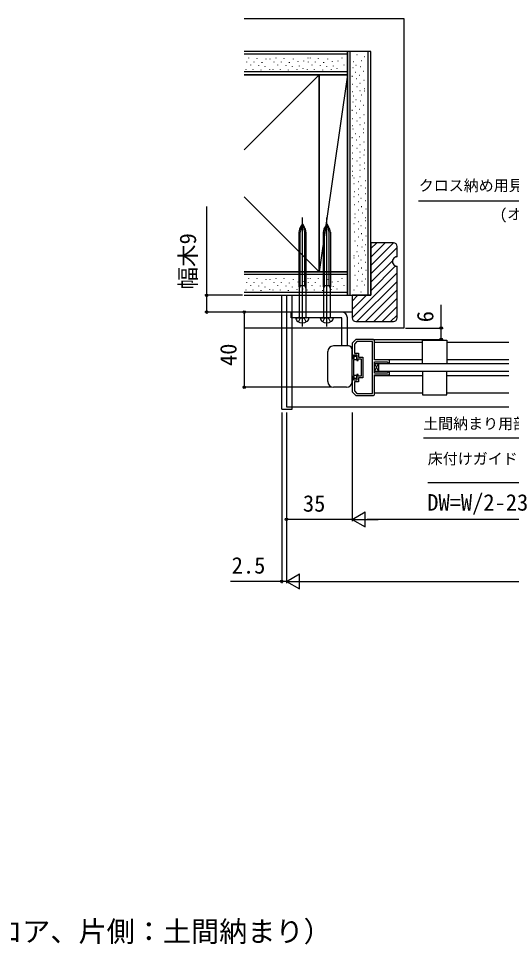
# Model space of a CAD drawing. Units: millimetres, scale not verified. Extents: x -525 to 525, y -804 to 800.
# Drawn here: x -128 to 134.9, y -3 to 490.6 of the extents above; entities that cross this region are included whole.
import ezdxf
from ezdxf.enums import TextEntityAlignment as Align

# ---------------------------------------------------------------- set-up
doc = ezdxf.new("R2010")
doc.units = ezdxf.units.MM
doc.header["$LTSCALE"] = 4
for name, color, linetype in [('0-1_USER1', 3, 'Continuous'), ('0-2_YKK_11', 7, 'Continuous'), ('0-3_YKK_12', 2, 'Continuous'), ('0-4_YKK_13', 4, 'Continuous'), ('0-5_YKK_D', 6, 'Continuous'), ('0-7_YSS_K', 3, 'Continuous')]:
    doc.layers.add(name, color=color, linetype=linetype)
doc.styles.add('ＭＳ ゴシック', font='')
doc.styles.get('ＭＳ ゴシック').set_extended_font_data('MS Gothic')

msp = doc.modelspace()

# ---------------------------------------------------------------- linework, layer by layer
at = {"layer": '0-2_YKK_11'}
for p, q in [((71.87, 371.087), (59.87, 371.087)), ((73.87, 363.587), (73.87, 369.087)), ((73.87, 331.087), (73.87, 358.587)), ((51.87, 329.087), (71.87, 329.087))]:
    msp.add_line(p, q, dxfattribs=at)
for points in [[(59.87, 371.087), (59.87, 343.087), (49.87, 343.087), (49.87, 331.087)], [(60.87, 319.587), (51.87, 319.587), (49.87, 317.587), (49.87, 309.587), (50.87, 309.587), (50.87, 311.287), (52.37, 311.287), (52.37, 308.387), (53.07, 308.387), (53.07, 309.187), (54.67, 309.187), (54.67, 304.587), (54.67, 299.987), (53.07, 299.987), (53.07, 300.787), (52.37, 300.787), (52.37, 297.887), (50.87, 297.887), (50.87, 299.587), (49.87, 299.587), (49.87, 291.587), (51.87, 289.587), (60.87, 289.587)], [(61.87, 290.587), (61.87, 300.587), (69.87, 300.587), (69.87, 302.287), (69.27, 302.287), (69.07, 302.087), (68.57, 301.587), (61.87, 301.587), (61.87, 307.587), (68.57, 307.587), (69.07, 307.087), (69.27, 306.887), (69.87, 306.887), (69.87, 308.587), (61.87, 308.587), (61.87, 318.587)], [(87.37, 306.587), (87.37, 319.087), (100.37, 319.087), (100.37, 306.587)], [(87.37, 302.587), (87.37, 290.087), (100.37, 290.087), (100.37, 302.587)]]:
    msp.add_lwpolyline(points, dxfattribs=at)
msp.add_lwpolyline([(60.67, 290.787), (60.67, 318.387), (52.367, 318.387), (51.07, 317.09), (51.07, 312.187), (53.27, 312.187), (53.27, 310.087), (55.57, 310.087), (55.57, 299.087), (53.27, 299.087), (53.27, 296.987), (51.07, 296.987), (51.07, 292.084), (52.367, 290.787)], close=True, dxfattribs=at)
for centre, radius, start, end in [((71.87, 369.087), 2, 0.00001, 89.99999), ((73.87, 361.087), 2.5, 89.99999, 270.00001), ((51.87, 331.087), 2, 180.00001, 269.99999), ((71.87, 331.087), 2, 270.00001, 359.99999), ((60.87, 318.587), 1, 0.00001, 89.99999), ((60.87, 290.587), 1, 270.00001, 359.99999)]:
    msp.add_arc(centre, radius, start, end, dxfattribs=at)
at = {"layer": '0-3_YKK_12'}
for p, q in [((59.87, 367.933), (63.024, 371.087)), ((59.87, 363.443), (67.514, 371.087)), ((59.87, 358.953), (72, 371.083)), ((59.87, 354.463), (73.87, 368.463)), ((59.87, 349.973), (71.406, 361.509)), ((73.448, 363.551), (73.87, 363.973)), ((59.87, 345.483), (73.097, 358.71)), ((49.872, 330.995), (73.87, 354.993)), ((52.455, 329.087), (73.87, 350.503)), ((56.945, 329.087), (73.87, 346.012)), ((14.87, 343.087), (14.87, 283.587)), ((49.87, 339.973), (52.984, 343.087)), ((49.87, 335.483), (57.474, 343.087)), ((61.435, 329.087), (73.87, 341.522)), ((65.925, 329.087), (73.87, 337.032)), ((70.415, 329.087), (73.87, 332.542)), ((61.87, 318.087), (87.37, 318.087)), ((100.37, 318.087), (133.37, 318.087)), ((61.87, 308.887), (87.37, 308.887)), ((69.27, 306.887), (69.371, 306.887)), ((100.37, 308.887), (133.37, 308.887)), ((61.87, 300.287), (87.37, 300.287)), ((100.37, 300.287), (133.37, 300.287)), ((61.87, 291.087), (87.37, 291.087)), ((100.37, 291.087), (133.37, 291.087)), ((14.87, 283.587), (133.37, 283.587))]:
    msp.add_line(p, q, dxfattribs=at)
at = {"layer": '0-4_YKK_13'}
for p, q in [((23.37, 381.073), (22.413, 379.59)), ((23.37, 381.073), (22.44, 378.165)), ((23.37, 326.47), (23.37, 384.606)), ((23.37, 381.073), (24.327, 379.59)), ((23.37, 381.073), (24.3, 378.165)), ((36.37, 381.073), (35.413, 379.59)), ((36.37, 381.073), (35.44, 378.165)), ((36.37, 326.47), (36.37, 384.606)), ((36.37, 381.073), (37.327, 379.59)), ((36.37, 381.073), (37.3, 378.165)), ((21.47, 376.76), (21.47, 348.073)), ((22.165, 348.073), (22.165, 376.682)), ((24.575, 348.073), (24.575, 376.682)), ((25.27, 376.76), (25.27, 348.073)), ((34.47, 376.76), (34.47, 348.073)), ((35.165, 348.073), (35.165, 376.682)), ((37.575, 348.073), (37.575, 376.682)), ((38.27, 376.76), (38.27, 348.073)), ((25.27, 348.073), (21.47, 348.073)), ((21.47, 348.073), (21.601, 346.774)), ((22.165, 348.073), (21.601, 346.774)), ((21.601, 346.774), (21.601, 331.562)), ((24.575, 348.073), (25.14, 346.774)), ((25.27, 348.073), (25.14, 346.774)), ((25.14, 346.774), (25.14, 331.573)), ((38.27, 348.073), (34.47, 348.073)), ((34.47, 348.073), (34.601, 346.774)), ((35.165, 348.073), (34.601, 346.774)), ((34.601, 346.774), (34.601, 331.562)), ((37.575, 348.073), (38.14, 346.774)), ((38.27, 348.073), (38.14, 346.774)), ((38.14, 346.774), (38.14, 331.573)), ((12.37, 282.387), (12.37, 343.087)), ((17.87, 282.387), (17.87, 343.087)), ((17.37, 331.083), (17.37, 334.083)), ((44.27, 334.083), (17.37, 334.083)), ((44.27, 331.083), (17.37, 331.083)), ((19.87, 331.053), (19.87, 331.073)), ((19.87, 331.072), (23.37, 331.072)), ((21.32, 328.88), (22.225, 330.711)), ((23.37, 331.32), (22.225, 330.711)), ((23.37, 331.32), (24.515, 330.711)), ((26.87, 331.083), (23.37, 331.083)), ((25.42, 328.88), (24.515, 330.711)), ((26.87, 331.053), (26.87, 331.073)), ((32.87, 331.053), (32.87, 331.073)), ((32.87, 331.072), (36.37, 331.072)), ((34.32, 328.88), (35.225, 330.711)), ((36.37, 331.32), (35.225, 330.711)), ((36.37, 331.32), (37.515, 330.711)), ((39.87, 331.083), (36.37, 331.083)), ((38.42, 328.88), (37.515, 330.711)), ((39.87, 331.053), (39.87, 331.073)), ((44.341, 331.054), (44.27, 331.083)), ((44.37, 316.083), (44.37, 330.983)), ((47.37, 316.083), (47.37, 330.983)), ((47.87, 316.083), (39.87, 316.083)), ((36.87, 297.083), (36.87, 313.083)), ((49.87, 297.083), (49.87, 314.083)), ((61.87, 306.737), (63.87, 302.437)), ((61.87, 302.437), (63.87, 306.737)), ((46.87, 294.083), (39.87, 294.083)), ((12.37, 282.387), (17.87, 282.387))]:
    msp.add_line(p, q, dxfattribs=at)
for points in [[(46.462, 333.175), (45.992, 333.561), (45.456, 333.847), (44.875, 334.024), (44.27, 334.083)], [(133.37, 306.587), (63.87, 306.587), (63.87, 302.587), (133.37, 302.587)]]:
    msp.add_lwpolyline(points, dxfattribs=at)
for points in [[(49.87, 299.737), (49.87, 309.437), (50.97, 309.437), (50.97, 310.537), (52.27, 310.537), (52.27, 309.937), (52.47, 309.737), (52.47, 309.637), (52.27, 309.437), (52.27, 308.737), (50.67, 308.737), (50.67, 300.437), (52.27, 300.437), (52.27, 299.737), (52.47, 299.537), (52.47, 299.437), (52.27, 299.237), (52.27, 298.637), (50.97, 298.637), (50.97, 299.737)], [(61.87, 306.737), (63.87, 306.737), (63.87, 302.437), (61.87, 302.437)]]:
    msp.add_lwpolyline(points, close=True, dxfattribs=at)
for centre, radius, start, end in [((27.455, 376.337), 6, 147.17367, 175.96121), ((28.155, 376.337), 6, 162.27003, 175.96121), ((18.585, 376.337), 6, 4.03879, 17.72997), ((19.285, 376.337), 6, 4.03879, 32.82633), ((40.455, 376.337), 6, 147.17367, 175.96121), ((41.155, 376.337), 6, 162.27003, 175.96121), ((31.585, 376.337), 6, 4.03879, 17.72997), ((32.285, 376.337), 6, 4.03879, 32.82633), ((22.17, 331.053), 2.3, 179.53808, 236.59671), ((21.101, 331.572), 0.5, 270, 0), ((25.64, 331.583), 0.5, 180, 270), ((24.57, 331.053), 2.3, 303.40329, 0.74736), ((35.17, 331.053), 2.3, 179.53808, 236.59671), ((34.101, 331.572), 0.5, 270, 0), ((38.64, 331.583), 0.5, 180, 270), ((37.57, 331.053), 2.3, 303.40329, 0.74736), ((44.27, 330.983), 0.1, 0, 45), ((44.27, 330.983), 3.1, 0, 45), ((23.37, 332.773), 4.4, 231.93215, 306.03907), ((36.37, 332.773), 4.4, 231.93215, 306.03907), ((39.87, 313.083), 3, 90, 180), ((47.87, 314.083), 2, 0, 90), ((39.87, 297.083), 3, 180, 270), ((46.87, 297.083), 3, 270, 0)]:
    msp.add_arc(centre, radius, start, end, dxfattribs=at)
at = {"layer": '0-5_YKK_D'}
for p, q in [((-8.63, 343.087), (-28.63, 343.087)), ((-8.63, 334.083), (-28.63, 334.083)), ((16.37, 334.083), (-8.63, 334.083)), ((-7.63, 334.083), (-7.63, 294.083)), ((78.37, 325.587), (98.37, 325.587)), ((60.87, 319.587), (98.37, 319.587)), ((38.87, 294.083), (-8.63, 294.083)), ((12.37, 280.587), (12.37, 189.587)), ((14.87, 280.587), (14.87, 222.587)), ((14.87, 280.587), (14.87, 189.587)), ((14.87, 277.469), (14.87, 189.587)), ((49.87, 280.587), (49.87, 222.587)), ((49.87, 280.587), (49.87, 222.587)), ((49.87, 223.587), (56.798, 227.587)), ((56.798, 219.587), (56.798, 227.587)), ((49.87, 223.587), (14.87, 223.587)), ((49.87, 223.587), (56.798, 219.587)), ((49.87, 223.587), (63.727, 223.587)), ((211.87, 223.587), (57.87, 223.587)), ((14.87, 190.587), (21.798, 194.587)), ((21.798, 186.587), (21.798, 194.587)), ((12.37, 190.587), (-14.957, 190.587)), ((14.87, 190.587), (12.37, 190.587)), ((14.87, 190.587), (17.42, 190.587)), ((14.87, 190.587), (21.798, 186.587)), ((14.87, 190.587), (28.727, 190.587)), ((22.87, 190.587), (392.87, 190.587))]:
    msp.add_line(p, q, dxfattribs=at)
for points in [[(-27.63, 334.083), (-27.63, 343.087), (-27.63, 390.364)], [(197.87, 371.087), (196.746, 373.376), (186.997, 393.236), (85.265, 393.236)], [(97.37, 319.587), (97.37, 325.587), (97.37, 337.955)], [(207.87, 298.587), (206.58, 296.387), (175.351, 243.136), (90.255, 243.136)], [(195.184, 290.853), (193.712, 288.77), (178.214, 266.852), (87.937, 266.852)]]:
    msp.add_lwpolyline(points, dxfattribs=at)
for centre in [(-27.63, 343.087), (-27.63, 334.083), (-7.63, 334.083), (97.37, 325.587), (97.37, 319.587), (-7.63, 294.083), (14.87, 223.587), (12.37, 190.587)]:
    msp.add_circle(centre, 0.637, dxfattribs=at)
at = {"layer": '0-7_YSS_K'}
for p, q in [((47.37, 471.587), (-7.63, 471.587)), ((-5.168, 469.481), (-5.168, 469.681)), ((-0.825, 469.288), (-0.825, 469.488)), ((4.109, 468.952), (4.109, 469.152)), ((6.109, 468.952), (6.109, 469.152)), ((9.325, 469.481), (9.325, 469.681)), ((13.669, 469.288), (13.669, 469.488)), ((18.603, 468.952), (18.603, 469.152)), ((26.365, 469.481), (26.365, 469.681)), ((27.601, 469.481), (27.601, 469.681)), ((31.944, 469.288), (31.944, 469.488)), ((36.879, 468.952), (36.879, 469.152)), ((44.64, 469.481), (44.64, 469.681)), ((48.87, 343.087), (48.87, 473.087)), ((52.451, 471.366), (52.651, 471.366)), ((56.264, 470.357), (56.464, 470.357)), ((58.37, 343.087), (58.37, 473.087)), ((-6.188, 467.238), (-6.188, 467.438)), ((-4.159, 465.668), (-4.159, 465.868)), ((-2.365, 467.238), (-2.365, 467.438)), ((0.184, 465.476), (0.184, 465.676)), ((1.979, 467.046), (1.979, 467.246)), ((3.587, 464.928), (3.587, 465.128)), ((8.306, 467.238), (8.306, 467.438)), ((10.335, 465.668), (10.335, 465.868)), ((12.129, 467.238), (12.129, 467.438)), ((14.678, 465.476), (14.678, 465.676)), ((16.472, 467.046), (16.472, 467.246)), ((18.08, 464.928), (18.08, 465.128)), ((21.07, 467.494), (21.07, 467.694)), ((21.743, 465.139), (21.743, 465.339)), ((23.688, 463.806), (23.688, 464.006)), ((24.21, 467.831), (24.21, 468.031)), ((26.582, 467.238), (26.582, 467.438)), ((28.61, 465.668), (28.61, 465.868)), ((30.405, 467.238), (30.405, 467.438)), ((32.954, 465.476), (32.954, 465.676)), ((34.748, 467.046), (34.748, 467.246)), ((36.356, 464.928), (36.356, 465.128)), ((39.346, 467.494), (39.346, 467.694)), ((40.019, 465.139), (40.019, 465.339)), ((41.963, 463.806), (41.963, 464.006)), ((42.486, 467.831), (42.486, 468.031)), ((45.65, 465.668), (45.65, 465.868)), ((50.253, 464.54), (50.453, 464.54)), ((50.59, 467.68), (50.79, 467.68)), ((51.922, 465.735), (52.122, 465.735)), ((54.277, 465.062), (54.477, 465.062)), ((54.614, 468.202), (54.814, 468.202)), ((47.37, 462.087), (-7.63, 462.087)), ((32.37, 460.587), (-7.63, 420.587)), ((-6.71, 463.214), (-6.71, 463.414)), ((-2.887, 463.214), (-2.887, 463.414)), ((1.456, 463.021), (1.456, 463.221)), ((6.054, 463.47), (6.054, 463.67)), ((7.783, 463.214), (7.783, 463.414)), ((11.606, 463.214), (11.606, 463.414)), ((15.95, 463.021), (15.95, 463.221)), ((20.548, 463.47), (20.548, 463.67)), ((26.059, 463.214), (26.059, 463.414)), ((29.882, 463.214), (29.882, 463.414)), ((47.37, 460.587), (32.37, 355.587)), ((34.225, 463.021), (34.225, 463.221)), ((38.823, 463.47), (38.823, 463.67)), ((49.805, 459.942), (50.005, 459.942)), ((51.711, 462.073), (51.911, 462.073)), ((53.829, 460.465), (54.029, 460.465)), ((55.735, 462.595), (55.935, 462.595)), ((49.997, 455.599), (50.197, 455.599)), ((52.259, 458.67), (52.459, 458.67)), ((52.451, 454.327), (52.651, 454.327)), ((54.021, 456.121), (54.221, 456.121)), ((56.072, 457.661), (56.272, 457.661)), ((49.997, 451.776), (50.197, 451.776)), ((50.59, 449.404), (50.79, 449.404)), ((54.021, 452.298), (54.221, 452.298)), ((54.614, 449.927), (54.814, 449.927)), ((56.264, 453.318), (56.464, 453.318)), ((56.264, 452.082), (56.464, 452.082)), ((50.253, 446.264), (50.453, 446.264)), ((51.922, 447.46), (52.122, 447.46)), ((54.277, 446.787), (54.477, 446.787)), ((55.735, 444.32), (55.935, 444.32)), ((49.805, 441.666), (50.005, 441.666)), ((51.711, 443.797), (51.911, 443.797)), ((52.259, 440.395), (52.459, 440.395)), ((53.829, 442.189), (54.029, 442.189)), ((56.072, 439.386), (56.272, 439.386)), ((49.997, 437.323), (50.197, 437.323)), ((52.451, 436.052), (52.651, 436.052)), ((54.021, 437.846), (54.221, 437.846)), ((56.264, 435.042), (56.464, 435.042)), ((49.997, 433.5), (50.197, 433.5)), ((50.253, 431.771), (50.453, 431.771)), ((54.021, 434.023), (54.221, 434.023)), ((55.735, 431.825), (55.935, 431.825)), ((55.735, 429.826), (55.935, 429.826)), ((49.805, 427.173), (50.005, 427.173)), ((51.711, 429.303), (51.911, 429.303)), ((52.259, 425.901), (52.459, 425.901)), ((53.829, 427.695), (54.029, 427.695)), ((56.072, 424.892), (56.272, 424.892)), ((49.997, 422.829), (50.197, 422.829)), ((52.451, 421.558), (52.651, 421.558)), ((54.021, 423.352), (54.221, 423.352)), ((54.021, 419.529), (54.221, 419.529)), ((56.264, 420.549), (56.464, 420.549)), ((49.997, 419.007), (50.197, 419.007)), ((49.997, 415.953), (50.197, 415.953)), ((52.451, 414.682), (52.651, 414.682)), ((54.021, 416.476), (54.221, 416.476)), ((56.072, 418.016), (56.272, 418.016)), ((49.997, 412.13), (50.197, 412.13)), ((54.021, 412.653), (54.221, 412.653)), ((54.021, 409.706), (54.221, 409.706)), ((56.264, 413.672), (56.464, 413.672)), ((56.264, 410.726), (56.464, 410.726)), ((49.997, 409.184), (50.197, 409.184)), ((49.997, 406.99), (50.197, 406.99)), ((50.976, 405.448), (50.776, 405.448)), ((54.021, 406.468), (54.221, 406.468)), ((50.976, 402.501), (50.776, 402.501)), ((53.219, 403.521), (53.019, 403.521)), ((54.789, 401.492), (54.589, 401.492)), ((57.243, 404.043), (57.043, 404.043)), ((57.243, 400.22), (57.043, 400.22)), ((32.37, 355.587), (-7.63, 395.587)), ((50.976, 395.625), (50.776, 395.625)), ((51.169, 398.158), (50.969, 398.158)), ((53.219, 399.698), (53.019, 399.698)), ((53.219, 396.645), (53.019, 396.645)), ((57.243, 397.167), (57.043, 397.167)), ((51.169, 391.282), (50.969, 391.282)), ((53.219, 392.822), (53.019, 392.822)), ((54.789, 394.616), (54.589, 394.616)), ((54.982, 390.273), (54.782, 390.273)), ((57.243, 393.344), (57.043, 393.344)), ((51.505, 386.348), (51.305, 386.348)), ((53.412, 388.478), (53.212, 388.478)), ((55.529, 386.87), (55.329, 386.87)), ((57.436, 389.001), (57.236, 389.001)), ((50.976, 381.132), (50.776, 381.132)), ((51.505, 384.348), (51.305, 384.348)), ((53.219, 382.151), (53.019, 382.151)), ((54.789, 380.122), (54.589, 380.122)), ((56.987, 384.403), (56.787, 384.403)), ((57.243, 382.674), (57.043, 382.674)), ((51.169, 376.788), (50.969, 376.788)), ((53.219, 378.328), (53.019, 378.328)), ((54.982, 375.779), (54.782, 375.779)), ((57.243, 378.851), (57.043, 378.851)), ((51.505, 371.854), (51.305, 371.854)), ((53.412, 373.985), (53.212, 373.985)), ((55.529, 372.377), (55.329, 372.377)), ((57.436, 374.507), (57.236, 374.507)), ((52.627, 366.247), (52.427, 366.247)), ((52.963, 369.387), (52.763, 369.387)), ((55.318, 368.714), (55.118, 368.714)), ((56.651, 366.77), (56.451, 366.77)), ((56.987, 369.91), (56.787, 369.91)), ((50.976, 364.092), (50.776, 364.092)), ((50.976, 362.856), (50.776, 362.856)), ((53.219, 363.875), (53.019, 363.875)), ((54.789, 361.847), (54.589, 361.847)), ((57.243, 364.398), (57.043, 364.398)), ((57.243, 360.575), (57.043, 360.575)), ((51.169, 358.513), (50.969, 358.513)), ((53.219, 360.053), (53.019, 360.053)), ((53.412, 355.709), (53.212, 355.709)), ((54.982, 357.504), (54.782, 357.504)), ((57.436, 356.232), (57.236, 356.232)), ((47.37, 354.087), (-7.63, 354.087)), ((-5.168, 351.981), (-5.168, 352.181)), ((-0.825, 351.788), (-0.825, 351.988)), ((4.109, 351.452), (4.109, 351.652)), ((6.109, 351.452), (6.109, 351.652)), ((9.325, 351.981), (9.325, 352.181)), ((13.669, 351.788), (13.669, 351.988)), ((18.603, 351.452), (18.603, 351.652)), ((24.21, 350.331), (24.21, 350.531)), ((26.365, 351.981), (26.365, 352.181)), ((27.601, 351.981), (27.601, 352.181)), ((31.944, 351.788), (31.944, 351.988)), ((36.879, 351.452), (36.879, 351.652)), ((42.486, 350.331), (42.486, 350.531)), ((44.64, 351.981), (44.64, 352.181)), ((51.505, 353.579), (51.305, 353.579)), ((52.963, 351.111), (52.763, 351.111)), ((55.318, 350.439), (55.118, 350.439)), ((55.529, 354.101), (55.329, 354.101)), ((56.987, 351.634), (56.787, 351.634)), ((-6.71, 345.714), (-6.71, 345.914)), ((-6.188, 349.738), (-6.188, 349.938)), ((-4.159, 348.168), (-4.159, 348.368)), ((-2.887, 345.714), (-2.887, 345.914)), ((-2.365, 349.738), (-2.365, 349.938)), ((0.184, 347.976), (0.184, 348.176)), ((1.456, 345.521), (1.456, 345.721)), ((1.979, 349.546), (1.979, 349.746)), ((3.587, 347.428), (3.587, 347.628)), ((6.054, 345.97), (6.054, 346.17)), ((7.783, 345.714), (7.783, 345.914)), ((8.306, 349.738), (8.306, 349.938)), ((10.335, 348.168), (10.335, 348.368)), ((11.606, 345.714), (11.606, 345.914)), ((12.129, 349.738), (12.129, 349.938)), ((14.678, 347.976), (14.678, 348.176)), ((15.95, 345.521), (15.95, 345.721)), ((16.472, 349.546), (16.472, 349.746)), ((18.08, 347.428), (18.08, 347.628)), ((20.548, 345.97), (20.548, 346.17)), ((21.07, 349.994), (21.07, 350.194)), ((21.743, 347.639), (21.743, 347.839)), ((23.688, 346.306), (23.688, 346.506)), ((26.059, 345.714), (26.059, 345.914)), ((26.582, 349.738), (26.582, 349.938)), ((28.61, 348.168), (28.61, 348.368)), ((29.882, 345.714), (29.882, 345.914)), ((30.405, 349.738), (30.405, 349.938)), ((32.954, 347.976), (32.954, 348.176)), ((34.225, 345.521), (34.225, 345.721)), ((34.748, 349.546), (34.748, 349.746)), ((36.356, 347.428), (36.356, 347.628)), ((38.823, 345.97), (38.823, 346.17)), ((39.346, 349.994), (39.346, 350.194)), ((40.019, 347.639), (40.019, 347.839)), ((41.963, 346.306), (41.963, 346.506)), ((45.65, 348.168), (45.65, 348.368)), ((50.976, 345.817), (50.776, 345.817)), ((52.627, 347.971), (52.427, 347.971)), ((56.651, 348.494), (56.451, 348.494)), ((47.37, 344.587), (-7.63, 344.587)), ((54.789, 344.808), (54.589, 344.808)), ((49.87, 334.083), (-7.63, 334.083))]:
    msp.add_line(p, q, dxfattribs=at)
for points in [[(-7.63, 490.587), (77.37, 490.587), (77.37, 325.587), (-7.63, 325.587)], [(-7.63, 460.587), (47.37, 460.587), (47.37, 473.087), (-7.63, 473.087)], [(-7.63, 460.587), (47.37, 460.587), (47.37, 355.587), (-7.63, 355.587)], [(-7.63, 355.587), (32.37, 355.587), (32.37, 460.587), (-7.63, 460.587)], [(-7.63, 343.087), (47.37, 343.087), (47.37, 355.587), (-7.63, 355.587)]]:
    msp.add_lwpolyline(points, dxfattribs=at)
for points in [[(47.37, 343.087), (59.87, 343.087), (59.87, 473.087), (47.37, 473.087)], [(32.37, 355.587), (47.37, 355.587), (47.37, 460.587), (32.37, 460.587)]]:
    msp.add_lwpolyline(points, close=True, dxfattribs=at)

# ---------------------------------------------------------------- texts
at = {"layer": '0-1_USER1', "style": 'ＭＳ ゴシック'}
msp.add_text('■片引き戸\u3000天井付\u3000土間納まり用部品（片側：フロア、片側：土間納まり）', height=11, dxfattribs=at).set_placement((-486.153, -4.814), align=Align.BOTTOM_LEFT)
at = {"layer": '0-5_YKK_D', "style": 'ＭＳ ゴシック'}
for s, height, p in [('クロス納め用見切材', 5.865, (85.39, 396.886)), ('(オプション)', 5.865, (128.571, 381.644)), ('土間納まり用部品', 5.865, (87.743, 270.002)), ('床付けガイドピン', 5.865, (90.198, 251.241)), ('DW=W/2-23', 8.798, (89.938, 225.632)), ('35', 8.798, (23.643, 225.087)), ('2.5', 8.798, (-14.343, 192.087))]:
    msp.add_text(s, height=height, dxfattribs=at).set_placement(p, align=Align.BOTTOM_LEFT)
for s, p in [('幅木9', (-30.698, 346.182)), ('6', (95.87, 328.682)), ('40', (-9.13, 305.356))]:
    msp.add_text(s, height=8.798, rotation=90, dxfattribs=at).set_placement(p, align=Align.BOTTOM_LEFT)

doc.saveas('drawing.dxf')
